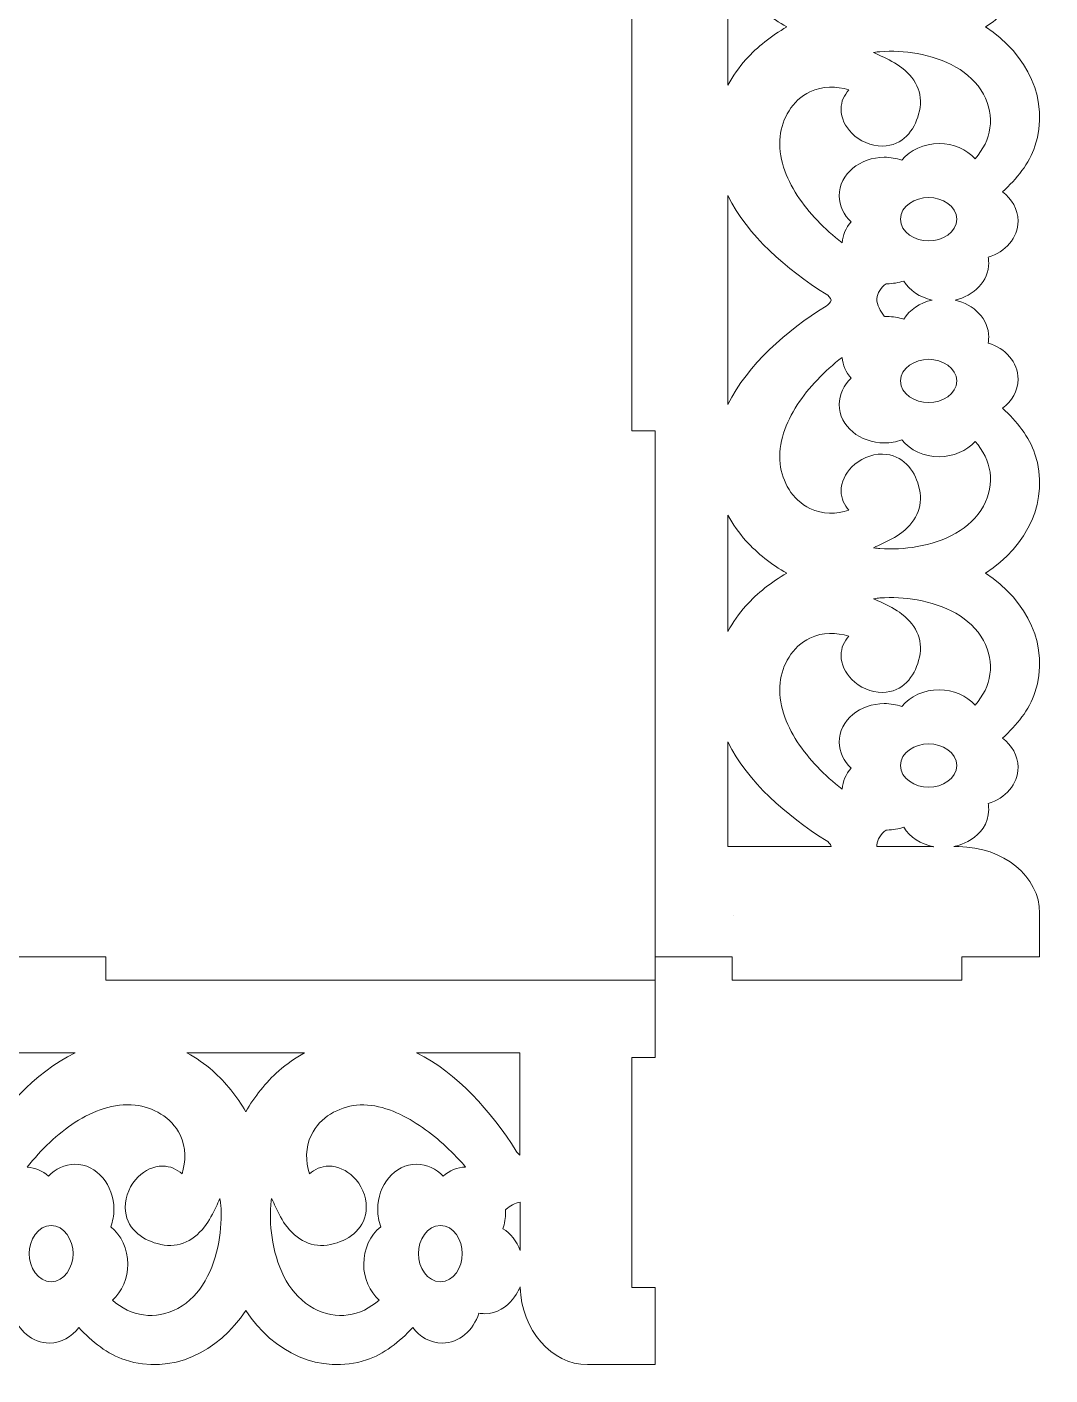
# Model space of a CAD drawing. Header units: centimetres. Extents: x -71 to 23, y -172 to -52.
# Drawn here: x 5.66 to 18.94, y -134.71 to -117.22 of the extents above; entities that cross this region are included whole.
import ezdxf

# ---------------------------------------------------------------- set-up
doc = ezdxf.new("R2010")
doc.units = ezdxf.units.CM
doc.header["$MEASUREMENT"] = 0
doc.layers.add('Layer 1', color=7, linetype='Continuous')

msp = doc.modelspace()

# ---------------------------------------------------------------- linework, layer by layer
at = {"layer": 'Layer 1', "lineweight": 9}
for points, knots in [([(13.81168, -111.71435), (13.81168, -111.71435), (13.81168, -104.88826), (13.81168, -104.88826), (13.81168, -104.88826), (13.81168, -104.88826), (13.81168, -104.83809), (13.81168, -104.83809), (13.81168, -104.83809), (13.81168, -104.83809), (13.81168, -104.58814), (13.81168, -104.58814), (13.81168, -104.58814), (13.81168, -104.58814), (13.81145, -104.58814), (13.81145, -104.58814), (13.81145, -104.58814), (13.81145, -104.58814), (6.68547, -104.58814), (6.68547, -104.58814), (6.68547, -104.58814), (6.68547, -104.58814), (6.68547, -104.88814), (6.68547, -104.88814), (6.68547, -104.88814), (6.68547, -104.88814), (-4.0621, -104.88814), (-4.0621, -104.88814), (-4.0621, -104.88814), (-4.0621, -104.88814), (-4.0621, -104.58814), (-4.0621, -104.58814), (-4.0621, -104.58814), (-4.0621, -104.58814), (-11.18832, -104.58814), (-11.18832, -104.58814), (-11.18832, -104.58814), (-11.18832, -104.58814), (-11.18832, -104.83809), (-11.18832, -104.83809), (-11.18832, -104.83809), (-11.18832, -104.83809), (-11.18832, -104.88825), (-11.18832, -104.88825), (-11.18832, -104.88825), (-11.18832, -104.88825), (-11.18832, -111.71435), (-11.18832, -111.71435), (-11.18832, -111.71435), (-11.18832, -111.71435), (-10.88832, -111.71435), (-10.88832, -111.71435), (-10.88832, -111.71435), (-10.88832, -111.71435), (-10.88832, -122.46192), (-10.88832, -122.46192), (-10.88832, -122.46192), (-10.88832, -122.46192), (-11.18832, -122.46192), (-11.18832, -122.46192), (-11.18832, -122.46192), (-11.18832, -122.46192), (-11.18832, -129.288), (-11.18832, -129.288), (-11.18832, -129.288), (-11.18832, -129.288), (-11.18832, -129.3381), (-11.18832, -129.3381), (-11.18832, -129.3381), (-11.18832, -129.3381), (-11.18832, -129.58814), (-11.18832, -129.58814), (-11.18832, -129.58814), (-11.18832, -129.58814), (-4.0621, -129.58814), (-4.0621, -129.58814), (-4.0621, -129.58814), (-4.0621, -129.58814), (-4.0621, -129.28814), (-4.0621, -129.28814), (-4.0621, -129.28814), (-4.0621, -129.28814), (6.68547, -129.28814), (6.68547, -129.28814), (6.68547, -129.28814), (6.68547, -129.28814), (6.68547, -129.58814), (6.68547, -129.58814), (6.68547, -129.58814), (6.68547, -129.58814), (13.81145, -129.58814), (13.81145, -129.58814), (13.81145, -129.58814), (13.81145, -129.58814), (13.81166, -129.58814), (13.81166, -129.58814), (13.81166, -129.58814), (13.81166, -129.58814), (13.81168, -129.3381), (13.81168, -129.3381), (13.81168, -129.3381), (13.81168, -129.3381), (13.81168, -129.28799), (13.81168, -129.28799), (13.81168, -129.28799), (13.81168, -129.28799), (13.81168, -122.46192), (13.81168, -122.46192), (13.81168, -122.46192), (13.81168, -122.46192), (13.51168, -122.46192), (13.51168, -122.46192), (13.51168, -122.46192), (13.51168, -122.46192), (13.51168, -111.71435), (13.51168, -111.71435), (13.51168, -111.71435), (13.51168, -111.71435), (13.81168, -111.71435), (13.81168, -111.71435)], [0, 0, 0, 0, 0.03225806, 0.03225806, 0.03225806, 0.03225806, 0.06451613, 0.06451613, 0.06451613, 0.06451613, 0.09677419, 0.09677419, 0.09677419, 0.09677419, 0.12903226, 0.12903226, 0.12903226, 0.12903226, 0.16129032, 0.16129032, 0.16129032, 0.16129032, 0.19354839, 0.19354839, 0.19354839, 0.19354839, 0.22580645, 0.22580645, 0.22580645, 0.22580645, 0.25806452, 0.25806452, 0.25806452, 0.25806452, 0.29032258, 0.29032258, 0.29032258, 0.29032258, 0.32258065, 0.32258065, 0.32258065, 0.32258065, 0.35483871, 0.35483871, 0.35483871, 0.35483871, 0.38709677, 0.38709677, 0.38709677, 0.38709677, 0.41935484, 0.41935484, 0.41935484, 0.41935484, 0.4516129, 0.4516129, 0.4516129, 0.4516129, 0.48387097, 0.48387097, 0.48387097, 0.48387097, 0.51612903, 0.51612903, 0.51612903, 0.51612903, 0.5483871, 0.5483871, 0.5483871, 0.5483871, 0.58064516, 0.58064516, 0.58064516, 0.58064516, 0.61290323, 0.61290323, 0.61290323, 0.61290323, 0.64516129, 0.64516129, 0.64516129, 0.64516129, 0.67741935, 0.67741935, 0.67741935, 0.67741935, 0.70967742, 0.70967742, 0.70967742, 0.70967742, 0.74193548, 0.74193548, 0.74193548, 0.74193548, 0.77419355, 0.77419355, 0.77419355, 0.77419355, 0.80645161, 0.80645161, 0.80645161, 0.80645161, 0.83870968, 0.83870968, 0.83870968, 0.83870968, 0.87096774, 0.87096774, 0.87096774, 0.87096774, 0.90322581, 0.90322581, 0.90322581, 0.90322581, 0.93548387, 0.93548387, 0.93548387, 0.93548387, 1, 1, 1, 1]), ([(17.79934, -104.88827), (17.79934, -104.88827), (17.79934, -104.58813), (17.79934, -104.58813), (17.79934, -104.58813), (17.79934, -104.58813), (14.8187, -104.58813), (14.8187, -104.58813), (14.8187, -104.58813), (14.8187, -104.58813), (14.8187, -104.88827), (14.8187, -104.88827), (14.8187, -104.88827), (14.8187, -104.88827), (14.03164, -104.88827), (14.03164, -104.88827), (14.03164, -104.88827), (14.03164, -104.88827), (14.00329, -104.88827), (14.00329, -104.88827), (14.00329, -104.88827), (14.00329, -104.88827), (13.81168, -104.88827), (13.81168, -104.88827), (13.81168, -104.88827), (13.81168, -104.88827), (13.81168, -111.71435), (13.81168, -111.71435), (13.81168, -111.71435), (13.81168, -111.71435), (13.51168, -111.71435), (13.51168, -111.71435), (13.51168, -111.71435), (13.51168, -111.71435), (13.51168, -122.46192), (13.51168, -122.46192), (13.51168, -122.46192), (13.51168, -122.46192), (13.81168, -122.46192), (13.81168, -122.46192), (13.81168, -122.46192), (13.81168, -122.46192), (13.81168, -129.28802), (13.81168, -129.28802), (13.81168, -129.28802), (13.81168, -129.28802), (14.00329, -129.28802), (14.00329, -129.28802), (14.00329, -129.28802), (14.00329, -129.28802), (14.03164, -129.28802), (14.03164, -129.28802), (14.03164, -129.28802), (14.03164, -129.28802), (14.81223, -129.28802), (14.81223, -129.28802), (14.81223, -129.28802), (14.81223, -129.28802), (14.81223, -129.29174), (14.81223, -129.29174), (14.81223, -129.29174), (14.81223, -129.29174), (14.81223, -129.58813), (14.81223, -129.58813), (14.81223, -129.58813), (14.81223, -129.58813), (17.79287, -129.58813), (17.79287, -129.58813), (17.79287, -129.58813), (17.79287, -129.58813), (17.79287, -129.29174), (17.79287, -129.29174), (17.79287, -129.29174), (17.79287, -129.29174), (17.79287, -129.28802), (17.79287, -129.28802), (17.79287, -129.28802), (17.79287, -129.28802), (18.80255, -129.28802), (18.80255, -129.28802), (18.80255, -129.28802), (18.80255, -129.28802), (18.80255, -128.72305), (18.80255, -128.72305), (18.80255, -128.72305), (18.80255, -128.24726), (18.32974, -127.85797), (17.75185, -127.85797), (17.75185, -127.85797), (17.75185, -127.85797), (17.68964, -127.85797), (17.68964, -127.85797), (17.68964, -127.85797), (17.68432, -127.85904), (18.14097, -127.76986), (18.14097, -127.37193), (18.14097, -127.37193), (18.14097, -127.34698), (18.13879, -127.32229), (18.13457, -127.29806), (18.13457, -127.29806), (18.3564, -127.22975), (18.52198, -127.04977), (18.52198, -126.82826), (18.52198, -126.82826), (18.52198, -126.6754), (18.44254, -126.54113), (18.31925, -126.45044), (18.31925, -126.45044), (18.50811, -126.2823), (18.66715, -126.08043), (18.74137, -125.85711), (18.74137, -125.85711), (18.93708, -125.2682), (18.64662, -124.66009), (18.09795, -124.3106), (18.09795, -124.3106), (18.64669, -123.96114), (18.93718, -123.35299), (18.74145, -122.76405), (18.74145, -122.76405), (18.66722, -122.54073), (18.50818, -122.33886), (18.31932, -122.17072), (18.31932, -122.17072), (18.4426, -122.08002), (18.52204, -121.94576), (18.52204, -121.79291), (18.52204, -121.79291), (18.52204, -121.57138), (18.35645, -121.39141), (18.13463, -121.32311), (18.13463, -121.32311), (18.13885, -121.29887), (18.14102, -121.27418), (18.14102, -121.24923), (18.14102, -121.24923), (18.14102, -121.01186), (17.95094, -120.82223), (17.70527, -120.76653), (17.70527, -120.76653), (17.95091, -120.71079), (18.14097, -120.52118), (18.14097, -120.28382), (18.14097, -120.28382), (18.14097, -120.25887), (18.13879, -120.23419), (18.13457, -120.20996), (18.13457, -120.20996), (18.3564, -120.14164), (18.52198, -119.96168), (18.52198, -119.74015), (18.52198, -119.74015), (18.52198, -119.5873), (18.44254, -119.45304), (18.31926, -119.36234), (18.31926, -119.36234), (18.50812, -119.1942), (18.66715, -118.99233), (18.74137, -118.76901), (18.74137, -118.76901), (18.93708, -118.1801), (18.64662, -117.57198), (18.09795, -117.2225), (18.09795, -117.2225), (18.64668, -116.87305), (18.93718, -116.26488), (18.74145, -115.67595), (18.74145, -115.67595), (18.66722, -115.45263), (18.50818, -115.25076), (18.31932, -115.08261), (18.31932, -115.08261), (18.4426, -114.99192), (18.52204, -114.85766), (18.52204, -114.70481), (18.52204, -114.70481), (18.52204, -114.48328), (18.35645, -114.30331), (18.13463, -114.23501), (18.13463, -114.23501), (18.13885, -114.21077), (18.14102, -114.18608), (18.14102, -114.16113), (18.14102, -114.16113), (18.14102, -113.92377), (17.95094, -113.73413), (17.70527, -113.67842), (17.70527, -113.67842), (17.95091, -113.62269), (18.14097, -113.43308), (18.14097, -113.19572), (18.14097, -113.19572), (18.14097, -113.17078), (18.13879, -113.14609), (18.13457, -113.12185), (18.13457, -113.12185), (18.3564, -113.05354), (18.52198, -112.87358), (18.52198, -112.65205), (18.52198, -112.65205), (18.52198, -112.49921), (18.44254, -112.36494), (18.31926, -112.27424), (18.31926, -112.27424), (18.50812, -112.10609), (18.66715, -111.90424), (18.74137, -111.68091), (18.74137, -111.68091), (18.93708, -111.09201), (18.64662, -110.48388), (18.09795, -110.1344), (18.09795, -110.1344), (18.64668, -109.78494), (18.93718, -109.17678), (18.74145, -108.58785), (18.74145, -108.58785), (18.66722, -108.36453), (18.50818, -108.16266), (18.31932, -107.99451), (18.31932, -107.99451), (18.4426, -107.90382), (18.52204, -107.76956), (18.52204, -107.61672), (18.52204, -107.61672), (18.52204, -107.39518), (18.35645, -107.21521), (18.13463, -107.14691), (18.13463, -107.14691), (18.13885, -107.12266), (18.14102, -107.09798), (18.14102, -107.07302), (18.14102, -107.07302), (18.14102, -106.73872), (17.76794, -106.60711), (17.79548, -106.61768), (17.79548, -106.61768), (18.35335, -106.59869), (18.80255, -106.21711), (18.80255, -105.75335), (18.80255, -105.75335), (18.80255, -105.75335), (18.80255, -105.53529), (18.80255, -105.53529), (18.80255, -105.53529), (18.80255, -105.53529), (18.80255, -104.88827), (18.80255, -104.88827), (18.80255, -104.88827), (18.80255, -104.88827), (17.79934, -104.88827), (17.79934, -104.88827)], [0, 0, 0, 0, 0.015625, 0.015625, 0.015625, 0.015625, 0.03125, 0.03125, 0.03125, 0.03125, 0.046875, 0.046875, 0.046875, 0.046875, 0.0625, 0.0625, 0.0625, 0.0625, 0.078125, 0.078125, 0.078125, 0.078125, 0.09375, 0.09375, 0.09375, 0.09375, 0.109375, 0.109375, 0.109375, 0.109375, 0.125, 0.125, 0.125, 0.125, 0.140625, 0.140625, 0.140625, 0.140625, 0.15625, 0.15625, 0.15625, 0.15625, 0.171875, 0.171875, 0.171875, 0.171875, 0.1875, 0.1875, 0.1875, 0.1875, 0.203125, 0.203125, 0.203125, 0.203125, 0.21875, 0.21875, 0.21875, 0.21875, 0.234375, 0.234375, 0.234375, 0.234375, 0.25, 0.25, 0.25, 0.25, 0.265625, 0.265625, 0.265625, 0.265625, 0.28125, 0.28125, 0.28125, 0.28125, 0.296875, 0.296875, 0.296875, 0.296875, 0.3125, 0.3125, 0.3125, 0.3125, 0.328125, 0.328125, 0.328125, 0.328125, 0.34375, 0.34375, 0.34375, 0.34375, 0.359375, 0.359375, 0.359375, 0.359375, 0.375, 0.375, 0.375, 0.375, 0.390625, 0.390625, 0.390625, 0.390625, 0.40625, 0.40625, 0.40625, 0.40625, 0.421875, 0.421875, 0.421875, 0.421875, 0.4375, 0.4375, 0.4375, 0.4375, 0.453125, 0.453125, 0.453125, 0.453125, 0.46875, 0.46875, 0.46875, 0.46875, 0.484375, 0.484375, 0.484375, 0.484375, 0.5, 0.5, 0.5, 0.5, 0.515625, 0.515625, 0.515625, 0.515625, 0.53125, 0.53125, 0.53125, 0.53125, 0.546875, 0.546875, 0.546875, 0.546875, 0.5625, 0.5625, 0.5625, 0.5625, 0.578125, 0.578125, 0.578125, 0.578125, 0.59375, 0.59375, 0.59375, 0.59375, 0.609375, 0.609375, 0.609375, 0.609375, 0.625, 0.625, 0.625, 0.625, 0.640625, 0.640625, 0.640625, 0.640625, 0.65625, 0.65625, 0.65625, 0.65625, 0.671875, 0.671875, 0.671875, 0.671875, 0.6875, 0.6875, 0.6875, 0.6875, 0.703125, 0.703125, 0.703125, 0.703125, 0.71875, 0.71875, 0.71875, 0.71875, 0.734375, 0.734375, 0.734375, 0.734375, 0.75, 0.75, 0.75, 0.75, 0.765625, 0.765625, 0.765625, 0.765625, 0.78125, 0.78125, 0.78125, 0.78125, 0.796875, 0.796875, 0.796875, 0.796875, 0.8125, 0.8125, 0.8125, 0.8125, 0.828125, 0.828125, 0.828125, 0.828125, 0.84375, 0.84375, 0.84375, 0.84375, 0.859375, 0.859375, 0.859375, 0.859375, 0.875, 0.875, 0.875, 0.875, 0.890625, 0.890625, 0.890625, 0.890625, 0.90625, 0.90625, 0.90625, 0.90625, 0.921875, 0.921875, 0.921875, 0.921875, 0.9375, 0.9375, 0.9375, 0.9375, 0.953125, 0.953125, 0.953125, 0.953125, 0.96875, 0.96875, 0.96875, 0.96875, 1, 1, 1, 1]), ([(14.75609, -116.46818), (14.75609, -116.46818), (14.75609, -117.97663), (14.75609, -117.97663), (14.75609, -117.97663), (14.81976, -117.85883), (14.89885, -117.74776), (14.99108, -117.64497), (14.99108, -117.64497), (15.14101, -117.47788), (15.32097, -117.33639), (15.52187, -117.22246), (15.52187, -117.22246), (15.32101, -117.10853), (15.14107, -116.96705), (14.99118, -116.79998), (14.99118, -116.79998), (14.8989, -116.69714), (14.81977, -116.58603), (14.75609, -116.46818)], [0, 0, 0, 0, 0.16666667, 0.16666667, 0.16666667, 0.16666667, 0.33333333, 0.33333333, 0.33333333, 0.33333333, 0.5, 0.5, 0.5, 0.5, 0.66666667, 0.66666667, 0.66666667, 0.66666667, 1, 1, 1, 1]), ([(16.32767, -118.03989), (16.26548, -118.10611), (16.2269, -118.18844), (16.22614, -118.28758), (16.22614, -118.28758), (16.22526, -118.40367), (16.28067, -118.51528), (16.36644, -118.60137), (16.36644, -118.60137), (16.46604, -118.70136), (16.61103, -118.77066), (16.7637, -118.76791), (16.7637, -118.76791), (17.02883, -118.76316), (17.17505, -118.56359), (17.2321, -118.3558), (17.2321, -118.3558), (17.2985, -118.11389), (17.21994, -117.91284), (17.01398, -117.7516), (17.01398, -117.7516), (16.9361, -117.69063), (16.83777, -117.64273), (16.74628, -117.59969), (16.74628, -117.59969), (16.72554, -117.58993), (16.68705, -117.5729), (16.64605, -117.55377), (16.64605, -117.55377), (16.67961, -117.54848), (16.71032, -117.54494), (16.72892, -117.54332), (16.72892, -117.54332), (16.88727, -117.5295), (17.05629, -117.54051), (17.212, -117.56845), (17.212, -117.56845), (17.56619, -117.63201), (17.90937, -117.79363), (18.07305, -118.09331), (18.07305, -118.09331), (18.23139, -118.38321), (18.17773, -118.69665), (17.96448, -118.93201), (17.96448, -118.93201), (17.85577, -118.8104), (17.68394, -118.7345), (17.49791, -118.7345), (17.49791, -118.7345), (17.30251, -118.7345), (17.12155, -118.81849), (17.01403, -118.95237), (17.01403, -118.95237), (16.9427, -118.92681), (16.86561, -118.9134), (16.78707, -118.9134), (16.78707, -118.9134), (16.47342, -118.9134), (16.20168, -119.12896), (16.20168, -119.41282), (16.20168, -119.41282), (16.20168, -119.54439), (16.26102, -119.66324), (16.35743, -119.75195), (16.35743, -119.75195), (16.28918, -119.82829), (16.24615, -119.92191), (16.23893, -120.02386), (16.23893, -120.02386), (16.01221, -119.84372), (15.80719, -119.63768), (15.6575, -119.40814), (15.6575, -119.40814), (15.50816, -119.17915), (15.40542, -118.90997), (15.43583, -118.6423), (15.43583, -118.6423), (15.46174, -118.41412), (15.58746, -118.17565), (15.8226, -118.0631), (15.8226, -118.0631), (15.98826, -117.98381), (16.16358, -117.98902), (16.32767, -118.03989)], [0, 0, 0, 0, 0.04545455, 0.04545455, 0.04545455, 0.04545455, 0.09090909, 0.09090909, 0.09090909, 0.09090909, 0.13636364, 0.13636364, 0.13636364, 0.13636364, 0.18181818, 0.18181818, 0.18181818, 0.18181818, 0.22727273, 0.22727273, 0.22727273, 0.22727273, 0.27272727, 0.27272727, 0.27272727, 0.27272727, 0.31818182, 0.31818182, 0.31818182, 0.31818182, 0.36363636, 0.36363636, 0.36363636, 0.36363636, 0.40909091, 0.40909091, 0.40909091, 0.40909091, 0.45454545, 0.45454545, 0.45454545, 0.45454545, 0.5, 0.5, 0.5, 0.5, 0.54545455, 0.54545455, 0.54545455, 0.54545455, 0.59090909, 0.59090909, 0.59090909, 0.59090909, 0.63636364, 0.63636364, 0.63636364, 0.63636364, 0.68181818, 0.68181818, 0.68181818, 0.68181818, 0.72727273, 0.72727273, 0.72727273, 0.72727273, 0.77272727, 0.77272727, 0.77272727, 0.77272727, 0.81818182, 0.81818182, 0.81818182, 0.81818182, 0.86363636, 0.86363636, 0.86363636, 0.86363636, 0.90909091, 0.90909091, 0.90909091, 0.90909091, 1, 1, 1, 1]), ([(14.75609, -119.41059), (14.75609, -119.41059), (14.75609, -122.12263), (14.75609, -122.12263), (14.75609, -122.12263), (15.0157, -121.59801), (15.51624, -121.16851), (16.03136, -120.84329), (16.03136, -120.84329), (16.05725, -120.82695), (16.09424, -120.79779), (16.09866, -120.76681), (16.09866, -120.76681), (16.09464, -120.73562), (16.05723, -120.70615), (16.03128, -120.68978), (16.03128, -120.68978), (15.51621, -120.3646), (15.01571, -119.93514), (14.75609, -119.41059)], [0, 0, 0, 0, 0.16666667, 0.16666667, 0.16666667, 0.16666667, 0.33333333, 0.33333333, 0.33333333, 0.33333333, 0.5, 0.5, 0.5, 0.5, 0.66666667, 0.66666667, 0.66666667, 0.66666667, 1, 1, 1, 1]), ([(17.36208, -119.99867), (17.1831, -119.99867), (16.99708, -119.88764), (16.99708, -119.71732), (16.99708, -119.71732), (16.99708, -119.54697), (17.18303, -119.43589), (17.36208, -119.43589), (17.36208, -119.43589), (17.54117, -119.43589), (17.727, -119.54697), (17.727, -119.71732), (17.727, -119.71732), (17.727, -119.88764), (17.5411, -119.99867), (17.36208, -119.99867)], [0, 0, 0, 0, 0.2, 0.2, 0.2, 0.2, 0.4, 0.4, 0.4, 0.4, 0.6, 0.6, 0.6, 0.6, 1, 1, 1, 1]), ([(17.40606, -120.76654), (17.24937, -120.80208), (17.11529, -120.8921), (17.03874, -121.01423), (17.03874, -121.01423), (16.97077, -120.9913), (16.89772, -120.9792), (16.82329, -120.9792), (16.82329, -120.9792), (16.81211, -120.9792), (16.80094, -120.97948), (16.7898, -120.98002), (16.7898, -120.98002), (16.78819, -120.97799), (16.7866, -120.97595), (16.78499, -120.97392), (16.78499, -120.97392), (16.73603, -120.91092), (16.68874, -120.82902), (16.69015, -120.75042), (16.69015, -120.75042), (16.69157, -120.67132), (16.74746, -120.60539), (16.81028, -120.55374), (16.81028, -120.55374), (16.81458, -120.55382), (16.8189, -120.55386), (16.82322, -120.55386), (16.82322, -120.55386), (16.89765, -120.55386), (16.9707, -120.54177), (17.03866, -120.51884), (17.03866, -120.51884), (17.11524, -120.64099), (17.24934, -120.73101), (17.40606, -120.76654)], [0, 0, 0, 0, 0.1, 0.1, 0.1, 0.1, 0.2, 0.2, 0.2, 0.2, 0.3, 0.3, 0.3, 0.3, 0.4, 0.4, 0.4, 0.4, 0.5, 0.5, 0.5, 0.5, 0.6, 0.6, 0.6, 0.6, 0.7, 0.7, 0.7, 0.7, 0.8, 0.8, 0.8, 0.8, 1, 1, 1, 1]), ([(16.23902, -121.50918), (16.24622, -121.61113), (16.28925, -121.70476), (16.35749, -121.7811), (16.35749, -121.7811), (16.26108, -121.86981), (16.20175, -121.98866), (16.20175, -122.12024), (16.20175, -122.12024), (16.20175, -122.40409), (16.47348, -122.61967), (16.78714, -122.61967), (16.78714, -122.61967), (16.86567, -122.61967), (16.94277, -122.60626), (17.01411, -122.5807), (17.01411, -122.5807), (17.12162, -122.71459), (17.30259, -122.79857), (17.498, -122.79857), (17.498, -122.79857), (17.68403, -122.79857), (17.85586, -122.72265), (17.96456, -122.60105), (17.96456, -122.60105), (18.1778, -122.83642), (18.23146, -123.14987), (18.07313, -123.43975), (18.07313, -123.43975), (17.90946, -123.73941), (17.56624, -123.90103), (17.21208, -123.96459), (17.21208, -123.96459), (17.05637, -123.99253), (16.88735, -124.00354), (16.72897, -123.98974), (16.72897, -123.98974), (16.71039, -123.98812), (16.67967, -123.98458), (16.64611, -123.97929), (16.64611, -123.97929), (16.68712, -123.96016), (16.72562, -123.94312), (16.74636, -123.93336), (16.74636, -123.93336), (16.83785, -123.89032), (16.93616, -123.84243), (17.01404, -123.78147), (17.01404, -123.78147), (17.22001, -123.62024), (17.29858, -123.41917), (17.23216, -123.17725), (17.23216, -123.17725), (17.17512, -122.96946), (17.02888, -122.7699), (16.76375, -122.76515), (16.76375, -122.76515), (16.61108, -122.76241), (16.46609, -122.83172), (16.36649, -122.93171), (16.36649, -122.93171), (16.28075, -123.01779), (16.22535, -123.12939), (16.22623, -123.24547), (16.22623, -123.24547), (16.22697, -123.34461), (16.26555, -123.42696), (16.32775, -123.49317), (16.32775, -123.49317), (16.16367, -123.54404), (15.98834, -123.54924), (15.82268, -123.46995), (15.82268, -123.46995), (15.58754, -123.35741), (15.46183, -123.11895), (15.43591, -122.89076), (15.43591, -122.89076), (15.40557, -122.62374), (15.50776, -122.35518), (15.65649, -122.12658), (15.65649, -122.12658), (15.80628, -121.89635), (16.0118, -121.68974), (16.23902, -121.50918)], [0, 0, 0, 0, 0.04545455, 0.04545455, 0.04545455, 0.04545455, 0.09090909, 0.09090909, 0.09090909, 0.09090909, 0.13636364, 0.13636364, 0.13636364, 0.13636364, 0.18181818, 0.18181818, 0.18181818, 0.18181818, 0.22727273, 0.22727273, 0.22727273, 0.22727273, 0.27272727, 0.27272727, 0.27272727, 0.27272727, 0.31818182, 0.31818182, 0.31818182, 0.31818182, 0.36363636, 0.36363636, 0.36363636, 0.36363636, 0.40909091, 0.40909091, 0.40909091, 0.40909091, 0.45454545, 0.45454545, 0.45454545, 0.45454545, 0.5, 0.5, 0.5, 0.5, 0.54545455, 0.54545455, 0.54545455, 0.54545455, 0.59090909, 0.59090909, 0.59090909, 0.59090909, 0.63636364, 0.63636364, 0.63636364, 0.63636364, 0.68181818, 0.68181818, 0.68181818, 0.68181818, 0.72727273, 0.72727273, 0.72727273, 0.72727273, 0.77272727, 0.77272727, 0.77272727, 0.77272727, 0.81818182, 0.81818182, 0.81818182, 0.81818182, 0.86363636, 0.86363636, 0.86363636, 0.86363636, 0.90909091, 0.90909091, 0.90909091, 0.90909091, 1, 1, 1, 1]), ([(16.99714, -121.81574), (16.99714, -121.64544), (17.18318, -121.5344), (17.36213, -121.5344), (17.36213, -121.5344), (17.54111, -121.5344), (17.72708, -121.64543), (17.72708, -121.81574), (17.72708, -121.81574), (17.72708, -121.98612), (17.54121, -122.09716), (17.36213, -122.09716), (17.36213, -122.09716), (17.18311, -122.09716), (16.99714, -121.9861), (16.99714, -121.81574)], [0, 0, 0, 0, 0.2, 0.2, 0.2, 0.2, 0.4, 0.4, 0.4, 0.4, 0.6, 0.6, 0.6, 0.6, 1, 1, 1, 1]), ([(14.75609, -123.55628), (14.75609, -123.55628), (14.75609, -125.06473), (14.75609, -125.06473), (14.75609, -125.06473), (14.81975, -124.94693), (14.89885, -124.83587), (14.99108, -124.73308), (14.99108, -124.73308), (15.14101, -124.56599), (15.32097, -124.4245), (15.52187, -124.31056), (15.52187, -124.31056), (15.32101, -124.19662), (15.14107, -124.05517), (14.99118, -123.88809), (14.99118, -123.88809), (14.8989, -123.78525), (14.81977, -123.67413), (14.75609, -123.55628)], [0, 0, 0, 0, 0.16666667, 0.16666667, 0.16666667, 0.16666667, 0.33333333, 0.33333333, 0.33333333, 0.33333333, 0.5, 0.5, 0.5, 0.5, 0.66666667, 0.66666667, 0.66666667, 0.66666667, 1, 1, 1, 1]), ([(16.35742, -126.84006), (16.28918, -126.91639), (16.24615, -127.01002), (16.23893, -127.11196), (16.23893, -127.11196), (16.01221, -126.93182), (15.80719, -126.72579), (15.6575, -126.49624), (15.6575, -126.49624), (15.50816, -126.26725), (15.40542, -125.99807), (15.43583, -125.7304), (15.43583, -125.7304), (15.46174, -125.50222), (15.58746, -125.26375), (15.8226, -125.1512), (15.8226, -125.1512), (15.98826, -125.07192), (16.16358, -125.07711), (16.32767, -125.12799), (16.32767, -125.12799), (16.26548, -125.19421), (16.2269, -125.27654), (16.22614, -125.37569), (16.22614, -125.37569), (16.22526, -125.49178), (16.28067, -125.60338), (16.36644, -125.68946), (16.36644, -125.68946), (16.46604, -125.78946), (16.61103, -125.85876), (16.7637, -125.85602), (16.7637, -125.85602), (17.02883, -125.85126), (17.17505, -125.65169), (17.2321, -125.44391), (17.2321, -125.44391), (17.2985, -125.20199), (17.21994, -125.00094), (17.01398, -124.8397), (17.01398, -124.8397), (16.9361, -124.77873), (16.83777, -124.73084), (16.74628, -124.68779), (16.74628, -124.68779), (16.72554, -124.67803), (16.68705, -124.661), (16.64605, -124.64187), (16.64605, -124.64187), (16.67961, -124.63658), (16.71032, -124.63304), (16.72892, -124.63142), (16.72892, -124.63142), (16.88727, -124.61761), (17.05629, -124.62861), (17.212, -124.65655), (17.212, -124.65655), (17.56619, -124.72011), (17.90937, -124.88173), (18.07305, -125.18141), (18.07305, -125.18141), (18.23139, -125.4713), (18.17773, -125.78475), (17.96448, -126.02011), (17.96448, -126.02011), (17.85577, -125.89851), (17.68394, -125.8226), (17.49791, -125.8226), (17.49791, -125.8226), (17.30251, -125.8226), (17.12155, -125.90659), (17.01403, -126.04047), (17.01403, -126.04047), (16.9427, -126.01491), (16.86561, -126.0015), (16.78707, -126.0015), (16.78707, -126.0015), (16.47342, -126.0015), (16.20168, -126.21708), (16.20168, -126.50093), (16.20168, -126.50093), (16.20168, -126.63249), (16.26102, -126.75135), (16.35742, -126.84006)], [0, 0, 0, 0, 0.04545455, 0.04545455, 0.04545455, 0.04545455, 0.09090909, 0.09090909, 0.09090909, 0.09090909, 0.13636364, 0.13636364, 0.13636364, 0.13636364, 0.18181818, 0.18181818, 0.18181818, 0.18181818, 0.22727273, 0.22727273, 0.22727273, 0.22727273, 0.27272727, 0.27272727, 0.27272727, 0.27272727, 0.31818182, 0.31818182, 0.31818182, 0.31818182, 0.36363636, 0.36363636, 0.36363636, 0.36363636, 0.40909091, 0.40909091, 0.40909091, 0.40909091, 0.45454545, 0.45454545, 0.45454545, 0.45454545, 0.5, 0.5, 0.5, 0.5, 0.54545455, 0.54545455, 0.54545455, 0.54545455, 0.59090909, 0.59090909, 0.59090909, 0.59090909, 0.63636364, 0.63636364, 0.63636364, 0.63636364, 0.68181818, 0.68181818, 0.68181818, 0.68181818, 0.72727273, 0.72727273, 0.72727273, 0.72727273, 0.77272727, 0.77272727, 0.77272727, 0.77272727, 0.81818182, 0.81818182, 0.81818182, 0.81818182, 0.86363636, 0.86363636, 0.86363636, 0.86363636, 0.90909091, 0.90909091, 0.90909091, 0.90909091, 1, 1, 1, 1]), ([(14.75609, -126.4987), (14.75609, -126.4987), (14.75609, -127.85491), (14.75609, -127.85491), (14.75609, -127.85491), (14.75609, -127.85491), (16.09866, -127.85491), (16.09866, -127.85491), (16.09866, -127.85491), (16.09464, -127.82372), (16.05723, -127.79425), (16.03128, -127.77788), (16.03128, -127.77788), (15.51621, -127.4527), (15.01571, -127.02324), (14.75609, -126.4987)], [0, 0, 0, 0, 0.2, 0.2, 0.2, 0.2, 0.4, 0.4, 0.4, 0.4, 0.6, 0.6, 0.6, 0.6, 1, 1, 1, 1]), ([(17.36208, -126.52399), (17.54115, -126.52399), (17.727, -126.63509), (17.727, -126.80543), (17.727, -126.80543), (17.727, -126.97574), (17.5411, -127.08676), (17.36208, -127.08676), (17.36208, -127.08676), (17.1831, -127.08676), (16.99708, -126.97574), (16.99708, -126.80543), (16.99708, -126.80543), (16.99708, -126.63507), (17.18305, -126.52399), (17.36208, -126.52399)], [0, 0, 0, 0, 0.2, 0.2, 0.2, 0.2, 0.4, 0.4, 0.4, 0.4, 0.6, 0.6, 0.6, 0.6, 1, 1, 1, 1]), ([(16.69077, -127.85797), (16.69077, -127.85797), (17.42159, -127.85797), (17.42159, -127.85797), (17.42159, -127.85797), (17.42159, -127.85797), (17.42362, -127.85838), (17.42362, -127.85838), (17.42362, -127.85838), (17.25938, -127.82576), (17.11807, -127.73363), (17.03866, -127.60694), (17.03866, -127.60694), (16.9707, -127.62987), (16.89765, -127.64196), (16.82322, -127.64196), (16.82322, -127.64196), (16.8189, -127.64196), (16.81458, -127.64192), (16.81028, -127.64185), (16.81028, -127.64185), (16.74747, -127.69349), (16.69156, -127.75942), (16.69015, -127.83851), (16.69015, -127.83851), (16.68998, -127.845), (16.69023, -127.85149), (16.69077, -127.85797)], [0, 0, 0, 0, 0.125, 0.125, 0.125, 0.125, 0.25, 0.25, 0.25, 0.25, 0.375, 0.375, 0.375, 0.375, 0.5, 0.5, 0.5, 0.5, 0.625, 0.625, 0.625, 0.625, 0.75, 0.75, 0.75, 0.75, 1, 1, 1, 1]), ([(-11.18832, -134.57901), (-11.18832, -134.57901), (-11.18832, -133.56933), (-11.18832, -133.56933), (-11.18832, -133.56933), (-11.18832, -133.56933), (-10.88833, -133.56933), (-10.88833, -133.56933), (-10.88833, -133.56933), (-10.88833, -133.56933), (-10.88833, -130.58869), (-10.88833, -130.58869), (-10.88833, -130.58869), (-10.88833, -130.58869), (-11.18832, -130.58869), (-11.18832, -130.58869), (-11.18832, -130.58869), (-11.18832, -130.58869), (-11.18832, -129.8081), (-11.18832, -129.8081), (-11.18832, -129.8081), (-11.18832, -129.8081), (-11.18832, -129.77975), (-11.18832, -129.77975), (-11.18832, -129.77975), (-11.18832, -129.77975), (-11.18832, -129.58814), (-11.18832, -129.58814), (-11.18832, -129.58814), (-11.18832, -129.58814), (-4.06205, -129.58814), (-4.06205, -129.58814), (-4.06205, -129.58814), (-4.06205, -129.58814), (-4.06205, -129.28814), (-4.06205, -129.28814), (-4.06205, -129.28814), (-4.06205, -129.28814), (6.68561, -129.28814), (6.68561, -129.28814), (6.68561, -129.28814), (6.68561, -129.28814), (6.68561, -129.58814), (6.68561, -129.58814), (6.68561, -129.58814), (6.68561, -129.58814), (13.81168, -129.58814), (13.81168, -129.58814), (13.81168, -129.58814), (13.81168, -129.58814), (13.81168, -129.77975), (13.81168, -129.77975), (13.81168, -129.77975), (13.81168, -129.77975), (13.81168, -129.8081), (13.81168, -129.8081), (13.81168, -129.8081), (13.81168, -129.8081), (13.81168, -130.59516), (13.81168, -130.59516), (13.81168, -130.59516), (13.81168, -130.59516), (13.51166, -130.59516), (13.51166, -130.59516), (13.51166, -130.59516), (13.51166, -130.59516), (13.51166, -133.5758), (13.51166, -133.5758), (13.51166, -133.5758), (13.51166, -133.5758), (13.81168, -133.5758), (13.81168, -133.5758), (13.81168, -133.5758), (13.81168, -133.5758), (13.81168, -134.57901), (13.81168, -134.57901), (13.81168, -134.57901), (13.81168, -134.57901), (13.1568, -134.57901), (13.1568, -134.57901), (13.1568, -134.57901), (13.1568, -134.57901), (12.93609, -134.57901), (12.93609, -134.57901), (12.93609, -134.57901), (12.46669, -134.57901), (12.08048, -134.12981), (12.06125, -133.57194), (12.06125, -133.57194), (12.07195, -133.5444), (11.93874, -133.91748), (11.60038, -133.91748), (11.60038, -133.91748), (11.57512, -133.91748), (11.55014, -133.91531), (11.52559, -133.91109), (11.52559, -133.91109), (11.45646, -134.13291), (11.27431, -134.2985), (11.05008, -134.2985), (11.05008, -134.2985), (10.89538, -134.2985), (10.75949, -134.21906), (10.66769, -134.09578), (10.66769, -134.09578), (10.4975, -134.28464), (10.29318, -134.44368), (10.06714, -134.51791), (10.06714, -134.51791), (9.47106, -134.71364), (8.85551, -134.42314), (8.5018, -133.87441), (8.5018, -133.87441), (8.14807, -134.42308), (7.53256, -134.71354), (6.9365, -134.51783), (6.9365, -134.51783), (6.71046, -134.44361), (6.50615, -134.28458), (6.33596, -134.09572), (6.33596, -134.09572), (6.24416, -134.219), (6.10826, -134.29844), (5.95356, -134.29844), (5.95356, -134.29844), (5.72934, -134.29844), (5.54719, -134.13286), (5.47805, -133.91103), (5.47805, -133.91103), (5.45351, -133.91525), (5.42853, -133.91743), (5.40328, -133.91743), (5.40328, -133.91743), (5.16304, -133.91743), (4.97112, -133.72737), (4.91472, -133.48173), (4.91472, -133.48173), (4.85833, -133.7274), (4.66639, -133.91748), (4.42614, -133.91748), (4.42614, -133.91748), (4.40089, -133.91748), (4.3759, -133.91531), (4.35136, -133.91109), (4.35136, -133.91109), (4.28223, -134.13291), (4.10008, -134.2985), (3.87585, -134.2985), (3.87585, -134.2985), (3.72115, -134.2985), (3.58526, -134.21906), (3.49346, -134.09578), (3.49346, -134.09578), (3.32327, -134.28464), (3.11895, -134.44368), (2.89291, -134.51791), (2.89291, -134.51791), (2.29683, -134.71364), (1.68127, -134.42314), (1.32757, -133.87441), (1.32757, -133.87441), (0.97384, -134.42308), (0.35833, -134.71354), (-0.23773, -134.51783), (-0.23773, -134.51783), (-0.46377, -134.44361), (-0.66809, -134.28458), (-0.83827, -134.09572), (-0.83827, -134.09572), (-0.93007, -134.219), (-1.06597, -134.29844), (-1.22067, -134.29844), (-1.22067, -134.29844), (-1.44489, -134.29844), (-1.62704, -134.13286), (-1.69619, -133.91103), (-1.69619, -133.91103), (-1.72072, -133.91525), (-1.7457, -133.91743), (-1.77095, -133.91743), (-1.77095, -133.91743), (-2.01119, -133.91743), (-2.20311, -133.72737), (-2.25952, -133.48173), (-2.25952, -133.48173), (-2.3159, -133.7274), (-2.50784, -133.91748), (-2.74809, -133.91748), (-2.74809, -133.91748), (-2.77334, -133.91748), (-2.79833, -133.91531), (-2.82287, -133.91109), (-2.82287, -133.91109), (-2.892, -134.13291), (-3.07416, -134.2985), (-3.29838, -134.2985), (-3.29838, -134.2985), (-3.45308, -134.2985), (-3.58898, -134.21906), (-3.68078, -134.09578), (-3.68078, -134.09578), (-3.85096, -134.28464), (-4.05528, -134.44368), (-4.28132, -134.51791), (-4.28132, -134.51791), (-4.87741, -134.71364), (-5.49295, -134.42315), (-5.84666, -133.87441), (-5.84666, -133.87441), (-6.2004, -134.42308), (-6.8159, -134.71354), (-7.41196, -134.51783), (-7.41196, -134.51783), (-7.638, -134.44361), (-7.84232, -134.28457), (-8.0125, -134.09571), (-8.0125, -134.09571), (-8.1043, -134.219), (-8.2402, -134.29844), (-8.39491, -134.29844), (-8.39491, -134.29844), (-8.61912, -134.29844), (-8.80128, -134.13286), (-8.87042, -133.91103), (-8.87042, -133.91103), (-8.89495, -133.91525), (-8.91994, -133.91743), (-8.94519, -133.91743), (-8.94519, -133.91743), (-9.34796, -133.91743), (-9.43822, -133.46078), (-9.43714, -133.4661), (-9.43714, -133.4661), (-9.43714, -133.4661), (-9.43714, -133.52831), (-9.43714, -133.52831), (-9.43714, -133.52831), (-9.43714, -134.1062), (-9.83115, -134.57901), (-10.31273, -134.57901), (-10.31273, -134.57901), (-10.31273, -134.57901), (-11.18832, -134.57901), (-11.18832, -134.57901)], [0, 0, 0, 0, 0.01612903, 0.01612903, 0.01612903, 0.01612903, 0.03225806, 0.03225806, 0.03225806, 0.03225806, 0.0483871, 0.0483871, 0.0483871, 0.0483871, 0.06451613, 0.06451613, 0.06451613, 0.06451613, 0.08064516, 0.08064516, 0.08064516, 0.08064516, 0.09677419, 0.09677419, 0.09677419, 0.09677419, 0.11290323, 0.11290323, 0.11290323, 0.11290323, 0.12903226, 0.12903226, 0.12903226, 0.12903226, 0.14516129, 0.14516129, 0.14516129, 0.14516129, 0.16129032, 0.16129032, 0.16129032, 0.16129032, 0.17741935, 0.17741935, 0.17741935, 0.17741935, 0.19354839, 0.19354839, 0.19354839, 0.19354839, 0.20967742, 0.20967742, 0.20967742, 0.20967742, 0.22580645, 0.22580645, 0.22580645, 0.22580645, 0.24193548, 0.24193548, 0.24193548, 0.24193548, 0.25806452, 0.25806452, 0.25806452, 0.25806452, 0.27419355, 0.27419355, 0.27419355, 0.27419355, 0.29032258, 0.29032258, 0.29032258, 0.29032258, 0.30645161, 0.30645161, 0.30645161, 0.30645161, 0.32258065, 0.32258065, 0.32258065, 0.32258065, 0.33870968, 0.33870968, 0.33870968, 0.33870968, 0.35483871, 0.35483871, 0.35483871, 0.35483871, 0.37096774, 0.37096774, 0.37096774, 0.37096774, 0.38709677, 0.38709677, 0.38709677, 0.38709677, 0.40322581, 0.40322581, 0.40322581, 0.40322581, 0.41935484, 0.41935484, 0.41935484, 0.41935484, 0.43548387, 0.43548387, 0.43548387, 0.43548387, 0.4516129, 0.4516129, 0.4516129, 0.4516129, 0.46774194, 0.46774194, 0.46774194, 0.46774194, 0.48387097, 0.48387097, 0.48387097, 0.48387097, 0.5, 0.5, 0.5, 0.5, 0.51612903, 0.51612903, 0.51612903, 0.51612903, 0.53225806, 0.53225806, 0.53225806, 0.53225806, 0.5483871, 0.5483871, 0.5483871, 0.5483871, 0.56451613, 0.56451613, 0.56451613, 0.56451613, 0.58064516, 0.58064516, 0.58064516, 0.58064516, 0.59677419, 0.59677419, 0.59677419, 0.59677419, 0.61290323, 0.61290323, 0.61290323, 0.61290323, 0.62903226, 0.62903226, 0.62903226, 0.62903226, 0.64516129, 0.64516129, 0.64516129, 0.64516129, 0.66129032, 0.66129032, 0.66129032, 0.66129032, 0.67741935, 0.67741935, 0.67741935, 0.67741935, 0.69354839, 0.69354839, 0.69354839, 0.69354839, 0.70967742, 0.70967742, 0.70967742, 0.70967742, 0.72580645, 0.72580645, 0.72580645, 0.72580645, 0.74193548, 0.74193548, 0.74193548, 0.74193548, 0.75806452, 0.75806452, 0.75806452, 0.75806452, 0.77419355, 0.77419355, 0.77419355, 0.77419355, 0.79032258, 0.79032258, 0.79032258, 0.79032258, 0.80645161, 0.80645161, 0.80645161, 0.80645161, 0.82258065, 0.82258065, 0.82258065, 0.82258065, 0.83870968, 0.83870968, 0.83870968, 0.83870968, 0.85483871, 0.85483871, 0.85483871, 0.85483871, 0.87096774, 0.87096774, 0.87096774, 0.87096774, 0.88709677, 0.88709677, 0.88709677, 0.88709677, 0.90322581, 0.90322581, 0.90322581, 0.90322581, 0.91935484, 0.91935484, 0.91935484, 0.91935484, 0.93548387, 0.93548387, 0.93548387, 0.93548387, 0.9516129, 0.9516129, 0.9516129, 0.9516129, 0.96774194, 0.96774194, 0.96774194, 0.96774194, 1, 1, 1, 1]), ([(6.28712, -130.53255), (6.28712, -130.53255), (3.54213, -130.53255), (3.54213, -130.53255), (3.54213, -130.53255), (4.07311, -130.79216), (4.50784, -131.2927), (4.83701, -131.80782), (4.83701, -131.80782), (4.85355, -131.83371), (4.88307, -131.8707), (4.91443, -131.87512), (4.91443, -131.87512), (4.94599, -131.8711), (4.97582, -131.83369), (4.99239, -131.80774), (4.99239, -131.80774), (5.32152, -131.29267), (5.75621, -130.79217), (6.28712, -130.53255)], [0, 0, 0, 0, 0.16666667, 0.16666667, 0.16666667, 0.16666667, 0.33333333, 0.33333333, 0.33333333, 0.33333333, 0.5, 0.5, 0.5, 0.5, 0.66666667, 0.66666667, 0.66666667, 0.66666667, 1, 1, 1, 1]), ([(9.26529, -130.53255), (9.26529, -130.53255), (7.73851, -130.53255), (7.73851, -130.53255), (7.73851, -130.53255), (7.85774, -130.59622), (7.97016, -130.67531), (8.0742, -130.76754), (8.0742, -130.76754), (8.24333, -130.91747), (8.38653, -131.09743), (8.50185, -131.29833), (8.50185, -131.29833), (8.61716, -131.09747), (8.76035, -130.91753), (8.92945, -130.76764), (8.92945, -130.76764), (9.03354, -130.67536), (9.146, -130.59623), (9.26529, -130.53255)], [0, 0, 0, 0, 0.16666667, 0.16666667, 0.16666667, 0.16666667, 0.33333333, 0.33333333, 0.33333333, 0.33333333, 0.5, 0.5, 0.5, 0.5, 0.66666667, 0.66666667, 0.66666667, 0.66666667, 1, 1, 1, 1]), ([(12.05741, -131.86076), (12.05741, -131.86076), (12.05741, -130.53255), (12.05741, -130.53255), (12.05741, -130.53255), (12.05741, -130.53255), (10.71636, -130.53255), (10.71636, -130.53255), (10.71636, -130.53255), (11.24735, -130.79216), (11.68207, -131.2927), (12.01125, -131.80782), (12.01125, -131.80782), (12.02209, -131.8248), (12.03853, -131.84655), (12.05741, -131.86076)], [0, 0, 0, 0, 0.2, 0.2, 0.2, 0.2, 0.4, 0.4, 0.4, 0.4, 0.6, 0.6, 0.6, 0.6, 1, 1, 1, 1]), ([(7.67448, -132.10413), (7.60746, -132.04194), (7.52412, -132.00336), (7.42378, -132.0026), (7.42378, -132.0026), (7.30628, -132.00172), (7.19331, -132.05713), (7.10618, -132.1429), (7.10618, -132.1429), (7.00498, -132.2425), (6.93483, -132.38749), (6.93761, -132.54016), (6.93761, -132.54016), (6.94242, -132.80529), (7.14441, -132.95151), (7.35473, -133.00856), (7.35473, -133.00856), (7.59958, -133.07496), (7.80307, -132.9964), (7.96627, -132.79044), (7.96627, -132.79044), (8.02798, -132.71256), (8.07646, -132.61423), (8.12003, -132.52274), (8.12003, -132.52274), (8.12991, -132.502), (8.14714, -132.46351), (8.1665, -132.42251), (8.1665, -132.42251), (8.17186, -132.45607), (8.17544, -132.48678), (8.17708, -132.50538), (8.17708, -132.50538), (8.19107, -132.66373), (8.17993, -132.83275), (8.15165, -132.98846), (8.15165, -132.98846), (8.08732, -133.34265), (7.92373, -133.68583), (7.62041, -133.84951), (7.62041, -133.84951), (7.32699, -134.00785), (7.00974, -133.95418), (6.77152, -133.74094), (6.77152, -133.74094), (6.8946, -133.63223), (6.97143, -133.4604), (6.97143, -133.27437), (6.97143, -133.27437), (6.97143, -133.07898), (6.88643, -132.89801), (6.75092, -132.79049), (6.75092, -132.79049), (6.77679, -132.71917), (6.79037, -132.64207), (6.79037, -132.56353), (6.79037, -132.56353), (6.79037, -132.24988), (6.57216, -131.97814), (6.28486, -131.97814), (6.28486, -131.97814), (6.1517, -131.97814), (6.0314, -132.03748), (5.94161, -132.13389), (5.94161, -132.13389), (5.86435, -132.06564), (5.76959, -132.02261), (5.66641, -132.01539), (5.66641, -132.01539), (5.84873, -131.78867), (6.05727, -131.58365), (6.2896, -131.43396), (6.2896, -131.43396), (6.52137, -131.28462), (6.79383, -131.18188), (7.06475, -131.21229), (7.06475, -131.21229), (7.29571, -131.2382), (7.53708, -131.36392), (7.651, -131.59907), (7.651, -131.59907), (7.73125, -131.76473), (7.72597, -131.94004), (7.67448, -132.10413)], [0, 0, 0, 0, 0.04545455, 0.04545455, 0.04545455, 0.04545455, 0.09090909, 0.09090909, 0.09090909, 0.09090909, 0.13636364, 0.13636364, 0.13636364, 0.13636364, 0.18181818, 0.18181818, 0.18181818, 0.18181818, 0.22727273, 0.22727273, 0.22727273, 0.22727273, 0.27272727, 0.27272727, 0.27272727, 0.27272727, 0.31818182, 0.31818182, 0.31818182, 0.31818182, 0.36363636, 0.36363636, 0.36363636, 0.36363636, 0.40909091, 0.40909091, 0.40909091, 0.40909091, 0.45454545, 0.45454545, 0.45454545, 0.45454545, 0.5, 0.5, 0.5, 0.5, 0.54545455, 0.54545455, 0.54545455, 0.54545455, 0.59090909, 0.59090909, 0.59090909, 0.59090909, 0.63636364, 0.63636364, 0.63636364, 0.63636364, 0.68181818, 0.68181818, 0.68181818, 0.68181818, 0.72727273, 0.72727273, 0.72727273, 0.72727273, 0.77272727, 0.77272727, 0.77272727, 0.77272727, 0.81818182, 0.81818182, 0.81818182, 0.81818182, 0.86363636, 0.86363636, 0.86363636, 0.86363636, 0.90909091, 0.90909091, 0.90909091, 0.90909091, 1, 1, 1, 1]), ([(11.35495, -132.01458), (11.24492, -132.01787), (11.1437, -132.06184), (11.06205, -132.13395), (11.06205, -132.13395), (10.97226, -132.03754), (10.85196, -131.97821), (10.71879, -131.97821), (10.71879, -131.97821), (10.43149, -131.97821), (10.21328, -132.24994), (10.21328, -132.5636), (10.21328, -132.5636), (10.21328, -132.64213), (10.22686, -132.71923), (10.25273, -132.79057), (10.25273, -132.79057), (10.11721, -132.89808), (10.03221, -133.07905), (10.03221, -133.27446), (10.03221, -133.27446), (10.03221, -133.46049), (10.10905, -133.63232), (10.23213, -133.74102), (10.23213, -133.74102), (9.9939, -133.95426), (9.67664, -134.00792), (9.38324, -133.84959), (9.38324, -133.84959), (9.07993, -133.68592), (8.91636, -133.3427), (8.85202, -132.98854), (8.85202, -132.98854), (8.82373, -132.83283), (8.81259, -132.66381), (8.82656, -132.50543), (8.82656, -132.50543), (8.82821, -132.48685), (8.83178, -132.45613), (8.83715, -132.42257), (8.83715, -132.42257), (8.85651, -132.46358), (8.87374, -132.50208), (8.88362, -132.52282), (8.88362, -132.52282), (8.9272, -132.61431), (8.97567, -132.71262), (9.03737, -132.7905), (9.03737, -132.7905), (9.20056, -132.99647), (9.40407, -133.07504), (9.64892, -133.00862), (9.64892, -133.00862), (9.85924, -132.95158), (10.06122, -132.80534), (10.06604, -132.54021), (10.06604, -132.54021), (10.06881, -132.38754), (9.99866, -132.24254), (9.89744, -132.14294), (9.89744, -132.14294), (9.81032, -132.05721), (9.69736, -132.00181), (9.57988, -132.00269), (9.57988, -132.00269), (9.47954, -132.00343), (9.39619, -132.04201), (9.32917, -132.10421), (9.32917, -132.10421), (9.27768, -131.94013), (9.27241, -131.76481), (9.35266, -131.59915), (9.35266, -131.59915), (9.46658, -131.364), (9.70795, -131.23829), (9.9389, -131.21237), (9.9389, -131.21237), (10.19205, -131.18396), (10.45559, -131.29108), (10.67427, -131.42433), (10.67427, -131.42433), (10.88968, -131.55558), (11.09504, -131.73101), (11.27156, -131.92066), (11.27156, -131.92066), (11.29098, -131.94153), (11.32138, -131.9753), (11.35495, -132.01458)], [0, 0, 0, 0, 0.04347826, 0.04347826, 0.04347826, 0.04347826, 0.08695652, 0.08695652, 0.08695652, 0.08695652, 0.13043478, 0.13043478, 0.13043478, 0.13043478, 0.17391304, 0.17391304, 0.17391304, 0.17391304, 0.2173913, 0.2173913, 0.2173913, 0.2173913, 0.26086957, 0.26086957, 0.26086957, 0.26086957, 0.30434783, 0.30434783, 0.30434783, 0.30434783, 0.34782609, 0.34782609, 0.34782609, 0.34782609, 0.39130435, 0.39130435, 0.39130435, 0.39130435, 0.43478261, 0.43478261, 0.43478261, 0.43478261, 0.47826087, 0.47826087, 0.47826087, 0.47826087, 0.52173913, 0.52173913, 0.52173913, 0.52173913, 0.56521739, 0.56521739, 0.56521739, 0.56521739, 0.60869565, 0.60869565, 0.60869565, 0.60869565, 0.65217391, 0.65217391, 0.65217391, 0.65217391, 0.69565217, 0.69565217, 0.69565217, 0.69565217, 0.73913043, 0.73913043, 0.73913043, 0.73913043, 0.7826087, 0.7826087, 0.7826087, 0.7826087, 0.82608696, 0.82608696, 0.82608696, 0.82608696, 0.86956522, 0.86956522, 0.86956522, 0.86956522, 0.91304348, 0.91304348, 0.91304348, 0.91304348, 1, 1, 1, 1]), ([(12.0632, -133.09745), (12.0632, -133.09745), (12.0605, -133.09045), (12.0605, -133.09045), (12.0605, -133.09045), (12.0605, -133.09045), (12.0605, -132.47061), (12.0605, -132.47061), (12.0605, -132.47061), (11.99542, -132.48292), (11.9309, -132.52163), (11.87903, -132.56145), (11.87903, -132.56145), (11.87697, -132.56305), (11.87491, -132.56465), (11.87286, -132.56625), (11.87286, -132.56625), (11.87341, -132.57739), (11.87369, -132.58857), (11.87369, -132.59975), (11.87369, -132.59975), (11.87369, -132.67418), (11.86145, -132.74723), (11.83825, -132.8152), (11.83825, -132.8152), (11.93881, -132.87749), (12.01785, -132.97784), (12.0632, -133.09745)], [0, 0, 0, 0, 0.125, 0.125, 0.125, 0.125, 0.25, 0.25, 0.25, 0.25, 0.375, 0.375, 0.375, 0.375, 0.5, 0.5, 0.5, 0.5, 0.625, 0.625, 0.625, 0.625, 0.75, 0.75, 0.75, 0.75, 1, 1, 1, 1]), ([(5.69191, -133.13854), (5.69191, -132.95956), (5.80427, -132.77354), (5.97668, -132.77354), (5.97668, -132.77354), (6.1491, -132.77354), (6.26151, -132.95951), (6.26151, -133.13854), (6.26151, -133.13854), (6.26151, -133.31761), (6.1491, -133.50346), (5.97668, -133.50346), (5.97668, -133.50346), (5.80427, -133.50346), (5.69191, -133.31756), (5.69191, -133.13854)], [0, 0, 0, 0, 0.2, 0.2, 0.2, 0.2, 0.4, 0.4, 0.4, 0.4, 0.6, 0.6, 0.6, 0.6, 1, 1, 1, 1]), ([(10.74215, -133.13859), (10.74215, -132.95957), (10.85458, -132.7736), (11.02698, -132.7736), (11.02698, -132.7736), (11.19934, -132.7736), (11.31173, -132.95964), (11.31173, -133.13859), (11.31173, -133.13859), (11.31173, -133.31757), (11.19937, -133.50354), (11.02698, -133.50354), (11.02698, -133.50354), (10.85456, -133.50354), (10.74215, -133.31764), (10.74215, -133.13859)], [0, 0, 0, 0, 0.2, 0.2, 0.2, 0.2, 0.4, 0.4, 0.4, 0.4, 0.6, 0.6, 0.6, 0.6, 1, 1, 1, 1])]:
    msp.add_open_spline(points, degree=3, knots=knots, dxfattribs=at)
msp.add_open_spline([(14.82517, -128.75559), (14.82517, -128.75559), (14.82517, -128.75559), (14.82517, -128.75559)], degree=3, dxfattribs=at)

doc.saveas('drawing.dxf')
